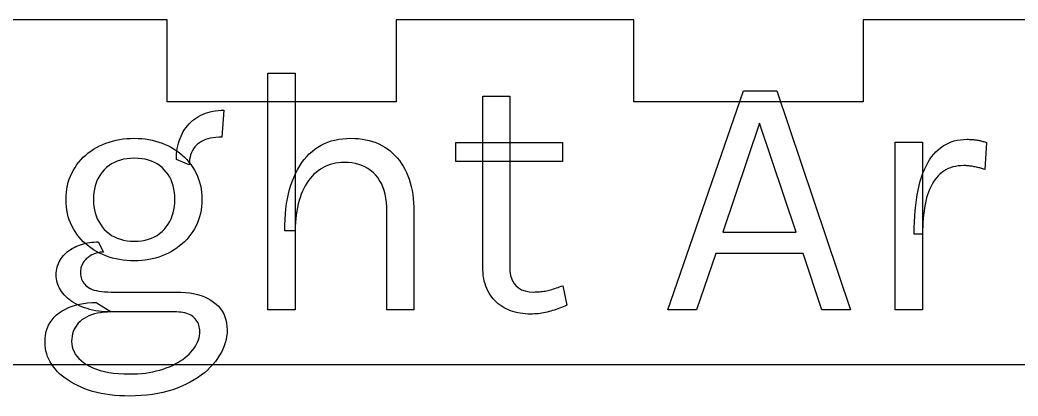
# Model space of a CAD drawing. Header units: millimetres. Extents: x 0 to 281, y 0 to 211.
# Drawn here: x 35.83 to 70.04, y 197.9 to 210.79 of the extents above; entities that cross this region are included whole.
import ezdxf

# ---------------------------------------------------------------- set-up
doc = ezdxf.new("R2010")
doc.units = ezdxf.units.MM
doc.layers.add('CUT', color=1, linetype='Continuous')
doc.layers.add('ENGRAVE', color=5, linetype='Continuous')

msp = doc.modelspace()

# ---------------------------------------------------------------- linework, layer by layer
at = {"layer": 'CUT'}
for p, q in [((40.875, 210.788), (32.725, 210.788)), ((40.875, 207.988), (40.875, 210.788)), ((56.875, 210.788), (48.725, 210.788)), ((48.725, 210.788), (48.725, 207.988)), ((56.875, 207.988), (56.875, 210.788)), ((72.875, 210.788), (64.725, 210.788)), ((64.725, 210.788), (64.725, 207.988)), ((48.725, 207.988), (40.875, 207.988)), ((64.725, 207.988), (56.875, 207.988)), ((0, 198.988), (78.487, 198.988))]:
    msp.add_line(p, q, dxfattribs=at)
at = {"layer": 'ENGRAVE'}
for p, q in [((44.331, 200.854), (44.331, 208.968)), ((44.331, 208.968), (45.267, 208.968)), ((45.267, 208.968), (45.267, 200.854)), ((58.035, 200.854), (60.627, 208.363)), ((60.627, 208.363), (61.767, 208.363)), ((61.767, 208.363), (64.299, 200.854)), ((51.693, 202.33), (51.693, 208.173)), ((51.693, 208.173), (52.617, 208.173)), ((52.617, 208.173), (52.617, 202.354)), ((42.27, 207.618), (42.356, 207.641)), ((42.356, 207.641), (42.444, 207.66)), ((42.444, 207.66), (42.535, 207.675)), ((42.535, 207.675), (42.629, 207.686)), ((42.629, 207.686), (42.726, 207.692)), ((42.726, 207.692), (42.825, 207.694)), ((42.825, 207.694), (42.753, 206.77)), ((42.825, 207.694), (42.825, 207.694)), ((41.631, 207.226), (41.689, 207.284)), ((41.689, 207.284), (41.751, 207.338)), ((41.751, 207.338), (41.815, 207.389)), ((41.815, 207.389), (41.883, 207.437)), ((41.883, 207.437), (41.955, 207.481)), ((41.955, 207.481), (42.03, 207.522)), ((42.03, 207.522), (42.107, 207.558)), ((42.107, 207.558), (42.187, 207.59)), ((42.187, 207.59), (42.27, 207.618)), ((41.391, 206.887), (41.432, 206.962)), ((41.432, 206.962), (41.477, 207.033)), ((41.477, 207.033), (41.525, 207.101)), ((41.525, 207.101), (41.576, 207.165)), ((41.576, 207.165), (41.631, 207.226)), ((61.179, 207.25), (59.919, 203.518)), ((62.439, 203.518), (61.179, 207.25)), ((61.179, 207.25), (61.179, 207.25)), ((38.78, 206.567), (38.892, 206.606)), ((38.892, 206.606), (39.007, 206.64)), ((39.007, 206.64), (39.125, 206.669)), ((39.125, 206.669), (39.246, 206.693)), ((39.246, 206.693), (39.369, 206.711)), ((39.369, 206.711), (39.494, 206.724)), ((39.494, 206.724), (39.622, 206.732)), ((39.622, 206.732), (39.753, 206.734)), ((39.753, 206.734), (39.753, 206.734)), ((39.753, 206.734), (39.88, 206.732)), ((39.88, 206.732), (40.005, 206.724)), ((40.005, 206.724), (40.128, 206.711)), ((40.128, 206.711), (40.248, 206.693)), ((40.248, 206.693), (40.366, 206.669)), ((40.366, 206.669), (40.481, 206.64)), ((40.481, 206.64), (40.594, 206.606)), ((40.594, 206.606), (40.705, 206.567)), ((41.264, 206.563), (41.29, 206.648)), ((41.29, 206.648), (41.32, 206.73)), ((41.32, 206.73), (41.353, 206.81)), ((41.353, 206.81), (41.391, 206.887)), ((42.05, 206.622), (41.985, 206.583)), ((42.12, 206.657), (42.05, 206.622)), ((42.196, 206.687), (42.12, 206.657)), ((42.276, 206.713), (42.196, 206.687)), ((42.361, 206.733), (42.276, 206.713)), ((42.452, 206.749), (42.361, 206.733)), ((42.547, 206.761), (42.452, 206.749)), ((42.648, 206.768), (42.547, 206.761)), ((42.753, 206.77), (42.648, 206.768)), ((46.266, 206.551), (46.383, 206.599)), ((46.383, 206.599), (46.504, 206.641)), ((46.504, 206.641), (46.629, 206.674)), ((46.629, 206.674), (46.759, 206.701)), ((46.759, 206.701), (46.893, 206.719)), ((46.893, 206.719), (47.032, 206.731)), ((47.032, 206.731), (47.175, 206.734)), ((47.175, 206.734), (47.175, 206.734)), ((47.175, 206.734), (47.309, 206.731)), ((47.309, 206.731), (47.438, 206.722)), ((47.438, 206.722), (47.564, 206.707)), ((47.564, 206.707), (47.686, 206.686)), ((47.686, 206.686), (47.804, 206.659)), ((47.804, 206.659), (47.918, 206.625)), ((47.918, 206.625), (48.029, 206.586)), ((65.829, 200.854), (65.829, 206.602)), ((65.829, 206.602), (66.765, 206.602)), ((66.765, 206.602), (66.765, 200.854)), ((67.654, 206.57), (67.751, 206.609)), ((67.751, 206.609), (67.852, 206.641)), ((67.852, 206.641), (67.956, 206.666)), ((67.956, 206.666), (68.063, 206.684)), ((68.063, 206.684), (68.174, 206.695)), ((68.174, 206.695), (68.289, 206.698)), ((68.289, 206.698), (68.289, 206.698)), ((68.289, 206.698), (68.327, 206.698)), ((68.327, 206.698), (68.364, 206.697)), ((68.364, 206.697), (68.401, 206.696)), ((68.401, 206.696), (68.437, 206.694)), ((68.437, 206.694), (68.473, 206.692)), ((68.473, 206.692), (68.508, 206.689)), ((68.508, 206.689), (68.542, 206.685)), ((68.542, 206.685), (68.575, 206.681)), ((68.575, 206.681), (68.608, 206.676)), ((68.608, 206.676), (68.64, 206.671)), ((68.64, 206.671), (68.672, 206.666)), ((68.672, 206.666), (68.704, 206.659)), ((68.704, 206.659), (68.736, 206.653)), ((68.736, 206.653), (68.768, 206.645)), ((68.768, 206.645), (68.8, 206.638)), ((68.8, 206.638), (68.832, 206.629)), ((68.832, 206.629), (68.864, 206.62)), ((68.864, 206.62), (68.896, 206.611)), ((68.896, 206.611), (68.929, 206.601)), ((68.929, 206.601), (68.961, 206.59)), ((38.173, 206.23), (38.263, 206.298)), ((38.263, 206.298), (38.358, 206.36)), ((38.358, 206.36), (38.458, 206.419)), ((38.458, 206.419), (38.562, 206.473)), ((38.562, 206.473), (38.669, 206.523)), ((38.669, 206.523), (38.78, 206.567)), ((40.705, 206.567), (40.814, 206.523)), ((40.814, 206.523), (40.92, 206.473)), ((40.92, 206.473), (41.023, 206.419)), ((41.023, 206.419), (41.121, 206.36)), ((41.121, 206.36), (41.216, 206.298)), ((41.201, 206.199), (41.211, 206.294)), ((41.211, 206.294), (41.225, 206.386)), ((41.216, 206.298), (41.306, 206.23)), ((41.225, 206.386), (41.243, 206.476)), ((41.243, 206.476), (41.264, 206.563)), ((41.741, 206.314), (41.709, 206.245)), ((41.778, 206.378), (41.741, 206.314)), ((41.821, 206.437), (41.778, 206.378)), ((41.87, 206.491), (41.821, 206.437)), ((41.925, 206.539), (41.87, 206.491)), ((41.985, 206.583), (41.925, 206.539)), ((45.749, 206.196), (45.843, 206.281)), ((45.843, 206.281), (45.942, 206.359)), ((45.942, 206.359), (46.046, 206.431)), ((46.046, 206.431), (46.154, 206.494)), ((46.154, 206.494), (46.266, 206.551)), ((48.029, 206.586), (48.135, 206.54)), ((48.135, 206.54), (48.237, 206.489)), ((48.237, 206.489), (48.336, 206.431)), ((48.336, 206.431), (48.43, 206.368)), ((48.43, 206.368), (48.52, 206.3)), ((48.52, 206.3), (48.606, 206.226)), ((50.769, 205.942), (50.769, 206.59)), ((50.769, 206.59), (54.429, 206.59)), ((54.429, 206.59), (54.429, 205.942)), ((67.148, 206.184), (67.223, 206.266)), ((67.223, 206.266), (67.302, 206.341)), ((67.302, 206.341), (67.385, 206.409)), ((67.385, 206.409), (67.471, 206.47)), ((67.471, 206.47), (67.561, 206.523)), ((67.561, 206.523), (67.654, 206.57)), ((68.961, 206.59), (68.901, 205.666)), ((68.961, 206.59), (68.961, 206.59)), ((37.786, 205.831), (37.854, 205.919)), ((37.854, 205.919), (37.927, 206.004)), ((37.927, 206.004), (38.005, 206.083)), ((38.005, 206.083), (38.087, 206.159)), ((38.087, 206.159), (38.173, 206.23)), ((39.169, 205.952), (39.069, 205.909)), ((39.274, 205.987), (39.169, 205.952)), ((39.386, 206.015), (39.274, 205.987)), ((39.503, 206.035), (39.386, 206.015)), ((39.625, 206.046), (39.503, 206.035)), ((39.753, 206.05), (39.625, 206.046)), ((39.882, 206.046), (39.753, 206.05)), ((39.753, 206.05), (39.753, 206.05)), ((40.005, 206.035), (39.882, 206.046)), ((40.123, 206.015), (40.005, 206.035)), ((40.234, 205.987), (40.123, 206.015)), ((40.34, 205.952), (40.234, 205.987)), ((40.439, 205.909), (40.34, 205.952)), ((41.193, 206.002), (41.195, 206.102)), ((41.637, 205.822), (41.193, 206.002)), ((41.195, 206.102), (41.201, 206.199)), ((41.306, 206.23), (41.392, 206.159)), ((41.392, 206.159), (41.473, 206.083)), ((41.473, 206.083), (41.551, 206.004)), ((41.551, 206.004), (41.624, 205.919)), ((41.624, 205.919), (41.692, 205.831)), ((41.64, 205.917), (41.637, 205.822)), ((41.649, 206.006), (41.64, 205.917)), ((41.663, 206.091), (41.649, 206.006)), ((41.683, 206.17), (41.663, 206.091)), ((41.709, 206.245), (41.683, 206.17)), ((45.496, 205.901), (45.575, 206.006)), ((45.575, 206.006), (45.66, 206.104)), ((45.66, 206.104), (45.749, 206.196)), ((48.606, 206.226), (48.686, 206.147)), ((48.686, 206.147), (48.763, 206.063)), ((48.763, 206.063), (48.835, 205.974)), ((48.835, 205.974), (48.902, 205.879)), ((54.429, 205.942), (50.769, 205.942)), ((54.429, 205.942), (54.429, 205.942)), ((66.946, 205.893), (67.009, 205.997)), ((67.009, 205.997), (67.077, 206.094)), ((67.077, 206.094), (67.148, 206.184)), ((37.611, 205.542), (37.663, 205.642)), ((37.663, 205.642), (37.722, 205.738)), ((37.722, 205.738), (37.786, 205.831)), ((38.653, 205.576), (38.589, 205.491)), ((38.724, 205.657), (38.653, 205.576)), ((38.802, 205.732), (38.724, 205.657)), ((38.885, 205.799), (38.802, 205.732)), ((38.974, 205.858), (38.885, 205.799)), ((39.069, 205.909), (38.974, 205.858)), ((40.533, 205.858), (40.439, 205.909)), ((40.621, 205.799), (40.533, 205.858)), ((40.703, 205.732), (40.621, 205.799)), ((40.779, 205.657), (40.703, 205.732)), ((40.849, 205.576), (40.779, 205.657)), ((40.911, 205.491), (40.849, 205.576)), ((41.637, 205.822), (41.637, 205.822)), ((41.637, 205.822), (41.637, 205.822)), ((41.692, 205.831), (41.757, 205.738)), ((41.757, 205.738), (41.816, 205.642)), ((41.816, 205.642), (41.869, 205.542)), ((45.286, 205.546), (45.351, 205.671)), ((45.351, 205.671), (45.421, 205.789)), ((45.421, 205.789), (45.496, 205.901)), ((46.053, 205.624), (45.979, 205.565)), ((46.13, 205.678), (46.053, 205.624)), ((46.21, 205.726), (46.13, 205.678)), ((46.292, 205.768), (46.21, 205.726)), ((46.377, 205.805), (46.292, 205.768)), ((46.466, 205.836), (46.377, 205.805)), ((46.556, 205.861), (46.466, 205.836)), ((46.65, 205.881), (46.556, 205.861)), ((46.746, 205.895), (46.65, 205.881)), ((46.845, 205.903), (46.746, 205.895)), ((46.947, 205.906), (46.845, 205.903)), ((47.08, 205.902), (46.947, 205.906)), ((46.947, 205.906), (46.947, 205.906)), ((47.207, 205.889), (47.08, 205.902)), ((47.328, 205.868), (47.207, 205.889)), ((47.444, 205.838), (47.328, 205.868)), ((47.554, 205.799), (47.444, 205.838)), ((47.658, 205.752), (47.554, 205.799)), ((47.757, 205.696), (47.658, 205.752)), ((47.849, 205.632), (47.757, 205.696)), ((47.937, 205.559), (47.849, 205.632)), ((48.902, 205.879), (48.965, 205.779)), ((48.965, 205.779), (49.023, 205.674)), ((49.023, 205.674), (49.077, 205.564)), ((66.779, 205.536), (66.831, 205.662)), ((66.831, 205.662), (66.886, 205.781)), ((66.886, 205.781), (66.946, 205.893)), ((67.492, 205.612), (67.423, 205.563)), ((67.564, 205.656), (67.492, 205.612)), ((67.64, 205.694), (67.564, 205.656)), ((67.721, 205.726), (67.64, 205.694)), ((67.805, 205.752), (67.721, 205.726)), ((67.893, 205.772), (67.805, 205.752)), ((67.985, 205.787), (67.893, 205.772)), ((68.081, 205.795), (67.985, 205.787)), ((68.181, 205.798), (68.081, 205.795)), ((68.213, 205.798), (68.181, 205.798)), ((68.181, 205.798), (68.181, 205.798)), ((68.245, 205.797), (68.213, 205.798)), ((68.278, 205.795), (68.245, 205.797)), ((68.313, 205.792), (68.278, 205.795)), ((68.347, 205.789), (68.313, 205.792)), ((68.383, 205.784), (68.347, 205.789)), ((68.42, 205.779), (68.383, 205.784)), ((68.457, 205.773), (68.42, 205.779)), ((68.496, 205.767), (68.457, 205.773)), ((68.535, 205.759), (68.496, 205.767)), ((68.574, 205.751), (68.535, 205.759)), ((68.613, 205.743), (68.574, 205.751)), ((68.651, 205.735), (68.613, 205.743)), ((68.689, 205.726), (68.651, 205.735)), ((68.725, 205.717), (68.689, 205.726)), ((68.762, 205.707), (68.725, 205.717)), ((68.798, 205.697), (68.762, 205.707)), ((68.833, 205.687), (68.798, 205.697)), ((68.867, 205.677), (68.833, 205.687)), ((68.901, 205.666), (68.867, 205.677)), ((37.49, 205.225), (37.524, 205.334)), ((37.524, 205.334), (37.564, 205.44)), ((37.564, 205.44), (37.611, 205.542)), ((38.484, 205.305), (38.443, 205.205)), ((38.533, 205.4), (38.484, 205.305)), ((38.589, 205.491), (38.533, 205.4)), ((40.966, 205.4), (40.911, 205.491)), ((41.013, 205.305), (40.966, 205.4)), ((41.054, 205.205), (41.013, 205.305)), ((41.869, 205.542), (41.916, 205.44)), ((41.916, 205.44), (41.957, 205.334)), ((41.957, 205.334), (41.991, 205.225)), ((45.121, 205.132), (45.171, 205.276)), ((45.171, 205.276), (45.226, 205.415)), ((45.226, 205.415), (45.286, 205.546)), ((45.719, 205.282), (45.662, 205.198)), ((45.778, 205.36), (45.719, 205.282)), ((45.842, 205.433), (45.778, 205.36)), ((45.909, 205.502), (45.842, 205.433)), ((45.979, 205.565), (45.909, 205.502)), ((48.018, 205.477), (47.937, 205.559)), ((48.093, 205.388), (48.018, 205.477)), ((48.159, 205.29), (48.093, 205.388)), ((48.218, 205.185), (48.159, 205.29)), ((49.077, 205.564), (49.126, 205.449)), ((49.126, 205.449), (49.17, 205.33)), ((49.17, 205.33), (49.209, 205.207)), ((66.647, 205.113), (66.687, 205.261)), ((66.687, 205.261), (66.731, 205.402)), ((66.731, 205.402), (66.779, 205.536)), ((67.137, 205.237), (67.09, 205.157)), ((67.187, 205.311), (67.137, 205.237)), ((67.241, 205.381), (67.187, 205.311)), ((67.298, 205.447), (67.241, 205.381)), ((67.359, 205.507), (67.298, 205.447)), ((67.423, 205.563), (67.359, 205.507)), ((37.425, 204.88), (37.441, 204.998)), ((37.441, 204.998), (37.462, 205.113)), ((37.462, 205.113), (37.49, 205.225)), ((38.383, 204.991), (38.364, 204.877)), ((38.409, 205.1), (38.383, 204.991)), ((38.443, 205.205), (38.409, 205.1)), ((41.086, 205.1), (41.054, 205.205)), ((41.112, 204.991), (41.086, 205.1)), ((41.13, 204.877), (41.112, 204.991)), ((41.991, 205.225), (42.019, 205.113)), ((42.019, 205.113), (42.041, 204.998)), ((42.041, 204.998), (42.057, 204.88)), ((45.036, 204.825), (45.076, 204.981)), ((45.076, 204.981), (45.121, 205.132)), ((45.514, 204.92), (45.471, 204.817)), ((45.56, 205.018), (45.514, 204.92)), ((45.609, 205.11), (45.56, 205.018)), ((45.662, 205.198), (45.609, 205.11)), ((48.27, 205.071), (48.218, 205.185)), ((48.313, 204.95), (48.27, 205.071)), ((48.348, 204.821), (48.313, 204.95)), ((49.209, 205.207), (49.242, 205.079)), ((49.242, 205.079), (49.271, 204.948)), ((49.271, 204.948), (49.294, 204.812)), ((66.58, 204.794), (66.611, 204.957)), ((66.611, 204.957), (66.647, 205.113)), ((66.969, 204.89), (66.936, 204.792)), ((67.006, 204.984), (66.969, 204.89)), ((67.046, 205.073), (67.006, 204.984)), ((67.09, 205.157), (67.046, 205.073)), ((37.413, 204.634), (37.416, 204.759)), ((37.416, 204.511), (37.413, 204.634)), ((37.413, 204.634), (37.413, 204.634)), ((37.416, 204.759), (37.425, 204.88)), ((38.353, 204.758), (38.349, 204.634)), ((38.349, 204.634), (38.349, 204.634)), ((38.349, 204.634), (38.353, 204.514)), ((38.364, 204.877), (38.353, 204.758)), ((41.141, 204.758), (41.13, 204.877)), ((41.145, 204.634), (41.141, 204.758)), ((41.141, 204.514), (41.145, 204.634)), ((41.145, 204.634), (41.145, 204.634)), ((42.057, 204.88), (42.066, 204.759)), ((42.066, 204.759), (42.069, 204.634)), ((42.069, 204.634), (42.066, 204.511)), ((42.069, 204.634), (42.069, 204.634)), ((44.973, 204.495), (45.002, 204.663)), ((45.002, 204.663), (45.036, 204.825)), ((45.398, 204.599), (45.367, 204.484)), ((45.432, 204.71), (45.398, 204.599)), ((45.471, 204.817), (45.432, 204.71)), ((48.376, 204.684), (48.348, 204.821)), ((48.395, 204.539), (48.376, 204.684)), ((49.294, 204.812), (49.312, 204.672)), ((49.312, 204.672), (49.325, 204.527)), ((66.53, 204.446), (66.553, 204.624)), ((66.553, 204.624), (66.58, 204.794)), ((66.879, 204.581), (66.855, 204.47)), ((66.906, 204.688), (66.879, 204.581)), ((66.936, 204.792), (66.906, 204.688)), ((37.425, 204.391), (37.416, 204.511)), ((37.441, 204.273), (37.425, 204.391)), ((37.462, 204.159), (37.441, 204.273)), ((38.353, 204.514), (38.364, 204.398)), ((38.364, 204.398), (38.383, 204.285)), ((38.383, 204.285), (38.409, 204.177)), ((41.086, 204.177), (41.112, 204.285)), ((41.112, 204.285), (41.13, 204.398)), ((41.13, 204.398), (41.141, 204.514)), ((42.041, 204.273), (42.019, 204.159)), ((42.057, 204.391), (42.041, 204.273)), ((42.066, 204.511), (42.057, 204.391)), ((44.931, 204.141), (44.949, 204.321)), ((44.949, 204.321), (44.973, 204.495)), ((45.318, 204.242), (45.3, 204.115)), ((45.34, 204.365), (45.318, 204.242)), ((45.367, 204.484), (45.34, 204.365)), ((48.407, 204.387), (48.395, 204.539)), ((48.411, 204.226), (48.407, 204.387)), ((48.411, 200.854), (48.411, 204.226)), ((49.325, 204.527), (49.332, 204.379)), ((49.332, 204.379), (49.335, 204.226)), ((49.335, 204.226), (49.335, 204.226)), ((49.335, 204.226), (49.335, 200.854)), ((66.496, 204.068), (66.511, 204.261)), ((66.511, 204.261), (66.53, 204.446)), ((66.816, 204.236), (66.8, 204.114)), ((66.834, 204.355), (66.816, 204.236)), ((66.855, 204.47), (66.834, 204.355)), ((37.49, 204.048), (37.462, 204.159)), ((37.524, 203.939), (37.49, 204.048)), ((37.564, 203.834), (37.524, 203.939)), ((38.409, 204.177), (38.443, 204.073)), ((38.443, 204.073), (38.484, 203.973)), ((38.484, 203.973), (38.533, 203.877)), ((38.533, 203.877), (38.589, 203.786)), ((40.911, 203.786), (40.966, 203.877)), ((40.966, 203.877), (41.013, 203.973)), ((41.013, 203.973), (41.054, 204.073)), ((41.054, 204.073), (41.086, 204.177)), ((41.957, 203.939), (41.916, 203.834)), ((41.991, 204.048), (41.957, 203.939)), ((42.019, 204.159), (41.991, 204.048)), ((44.91, 203.764), (44.918, 203.955)), ((44.918, 203.955), (44.931, 204.141)), ((45.285, 203.984), (45.275, 203.849)), ((45.3, 204.115), (45.285, 203.984)), ((66.479, 203.661), (66.485, 203.868)), ((66.485, 203.868), (66.496, 204.068)), ((66.788, 203.988), (66.778, 203.858)), ((66.8, 204.114), (66.788, 203.988)), ((37.611, 203.732), (37.564, 203.834)), ((37.663, 203.633), (37.611, 203.732)), ((37.722, 203.536), (37.663, 203.633)), ((37.786, 203.444), (37.722, 203.536)), ((38.589, 203.786), (38.653, 203.698)), ((38.653, 203.698), (38.724, 203.614)), ((38.724, 203.614), (38.802, 203.537)), ((38.802, 203.537), (38.885, 203.467)), ((40.621, 203.467), (40.703, 203.537)), ((40.703, 203.537), (40.779, 203.614)), ((40.779, 203.614), (40.849, 203.698)), ((40.849, 203.698), (40.911, 203.786)), ((41.757, 203.536), (41.692, 203.444)), ((41.816, 203.633), (41.757, 203.536)), ((41.869, 203.732), (41.816, 203.633)), ((41.916, 203.834), (41.869, 203.732)), ((44.907, 203.566), (44.91, 203.764)), ((45.267, 203.566), (44.907, 203.566)), ((45.269, 203.709), (45.267, 203.566)), ((45.267, 203.566), (45.267, 203.566)), ((45.275, 203.849), (45.269, 203.709)), ((59.919, 203.518), (62.439, 203.518)), ((66.477, 203.446), (66.479, 203.661)), ((66.766, 203.587), (66.765, 203.446)), ((66.771, 203.724), (66.766, 203.587)), ((66.778, 203.858), (66.771, 203.724)), ((37.854, 203.355), (37.786, 203.444)), ((37.927, 203.271), (37.854, 203.355)), ((38.005, 203.191), (37.927, 203.271)), ((38.087, 203.115), (38.005, 203.191)), ((38.295, 203.17), (38.368, 203.177)), ((38.368, 203.177), (38.442, 203.181)), ((38.442, 203.181), (38.517, 203.182)), ((38.517, 203.182), (38.517, 203.182)), ((38.517, 203.182), (38.697, 202.834)), ((38.885, 203.467), (38.974, 203.406)), ((38.974, 203.406), (39.069, 203.353)), ((39.069, 203.353), (39.169, 203.308)), ((39.169, 203.308), (39.274, 203.272)), ((39.274, 203.272), (39.386, 203.243)), ((39.386, 203.243), (39.503, 203.223)), ((39.503, 203.223), (39.625, 203.21)), ((39.625, 203.21), (39.753, 203.206)), ((39.753, 203.206), (39.882, 203.21)), ((39.753, 203.206), (39.753, 203.206)), ((39.753, 203.206), (39.753, 203.206)), ((39.882, 203.21), (40.005, 203.223)), ((40.005, 203.223), (40.123, 203.243)), ((40.123, 203.243), (40.234, 203.272)), ((40.234, 203.272), (40.34, 203.308)), ((40.34, 203.308), (40.439, 203.353)), ((40.439, 203.353), (40.533, 203.406)), ((40.533, 203.406), (40.621, 203.467)), ((41.473, 203.191), (41.392, 203.115)), ((41.551, 203.271), (41.473, 203.191)), ((41.624, 203.355), (41.551, 203.271)), ((41.692, 203.444), (41.624, 203.355)), ((66.765, 203.446), (66.477, 203.446)), ((66.765, 203.446), (66.765, 203.446)), ((66.765, 203.446), (66.765, 203.446)), ((37.414, 202.807), (37.464, 202.849)), ((37.464, 202.849), (37.516, 202.888)), ((37.516, 202.888), (37.57, 202.925)), ((37.57, 202.925), (37.627, 202.96)), ((37.627, 202.96), (37.686, 202.993)), ((37.686, 202.993), (37.748, 203.023)), ((37.748, 203.023), (37.812, 203.05)), ((37.812, 203.05), (37.878, 203.075)), ((37.878, 203.075), (37.945, 203.098)), ((37.945, 203.098), (38.013, 203.118)), ((38.013, 203.118), (38.082, 203.135)), ((38.082, 203.135), (38.152, 203.149)), ((38.173, 203.043), (38.087, 203.115)), ((38.152, 203.149), (38.223, 203.161)), ((38.263, 202.976), (38.173, 203.043)), ((38.223, 203.161), (38.295, 203.17)), ((38.358, 202.912), (38.263, 202.976)), ((38.458, 202.853), (38.358, 202.912)), ((38.562, 202.798), (38.458, 202.853)), ((38.697, 202.834), (38.661, 202.833)), ((41.023, 202.853), (40.92, 202.798)), ((41.121, 202.912), (41.023, 202.853)), ((41.216, 202.976), (41.121, 202.912)), ((41.306, 203.043), (41.216, 202.976)), ((41.392, 203.115), (41.306, 203.043)), ((37.15, 202.447), (37.177, 202.505)), ((37.177, 202.505), (37.208, 202.561)), ((37.208, 202.561), (37.242, 202.615)), ((37.242, 202.615), (37.281, 202.666)), ((37.281, 202.666), (37.323, 202.715)), ((37.323, 202.715), (37.368, 202.762)), ((37.368, 202.762), (37.414, 202.807)), ((38.028, 202.513), (38.005, 202.481)), ((38.053, 202.544), (38.028, 202.513)), ((38.08, 202.574), (38.053, 202.544)), ((38.107, 202.602), (38.08, 202.574)), ((38.136, 202.628), (38.107, 202.602)), ((38.166, 202.653), (38.136, 202.628)), ((38.197, 202.676), (38.166, 202.653)), ((38.23, 202.698), (38.197, 202.676)), ((38.263, 202.718), (38.23, 202.698)), ((38.298, 202.736), (38.263, 202.718)), ((38.334, 202.753), (38.298, 202.736)), ((38.371, 202.769), (38.334, 202.753)), ((38.407, 202.782), (38.371, 202.769)), ((38.444, 202.795), (38.407, 202.782)), ((38.48, 202.805), (38.444, 202.795)), ((38.516, 202.814), (38.48, 202.805)), ((38.553, 202.821), (38.516, 202.814)), ((38.589, 202.827), (38.553, 202.821)), ((38.669, 202.748), (38.562, 202.798)), ((38.625, 202.831), (38.589, 202.827)), ((38.661, 202.833), (38.625, 202.831)), ((38.78, 202.703), (38.669, 202.748)), ((38.892, 202.664), (38.78, 202.703)), ((39.007, 202.629), (38.892, 202.664)), ((39.125, 202.6), (39.007, 202.629)), ((39.246, 202.577), (39.125, 202.6)), ((39.369, 202.558), (39.246, 202.577)), ((39.494, 202.545), (39.369, 202.558)), ((39.622, 202.537), (39.494, 202.545)), ((39.753, 202.534), (39.622, 202.537)), ((39.88, 202.537), (39.753, 202.534)), ((39.753, 202.534), (39.753, 202.534)), ((39.753, 202.534), (39.753, 202.534)), ((40.005, 202.545), (39.88, 202.537)), ((40.128, 202.558), (40.005, 202.545)), ((40.248, 202.577), (40.128, 202.558)), ((40.366, 202.6), (40.248, 202.577)), ((40.481, 202.629), (40.366, 202.6)), ((40.594, 202.664), (40.481, 202.629)), ((40.705, 202.703), (40.594, 202.664)), ((40.814, 202.748), (40.705, 202.703)), ((40.92, 202.798), (40.814, 202.748)), ((59.679, 202.786), (59.019, 200.854)), ((62.679, 202.786), (59.679, 202.786)), ((63.315, 200.854), (62.679, 202.786)), ((37.079, 202.125), (37.085, 202.194)), ((37.085, 202.194), (37.095, 202.261)), ((37.095, 202.261), (37.11, 202.325)), ((37.11, 202.325), (37.128, 202.387)), ((37.128, 202.387), (37.15, 202.447)), ((37.906, 202.161), (37.905, 202.114)), ((37.91, 202.207), (37.906, 202.161)), ((37.916, 202.251), (37.91, 202.207)), ((37.925, 202.293), (37.916, 202.251)), ((37.936, 202.334), (37.925, 202.293)), ((37.949, 202.373), (37.936, 202.334)), ((37.965, 202.411), (37.949, 202.373)), ((37.984, 202.446), (37.965, 202.411)), ((38.005, 202.481), (37.984, 202.446)), ((51.695, 202.224), (51.693, 202.33)), ((51.693, 202.33), (51.693, 202.33)), ((51.702, 202.121), (51.695, 202.224)), ((52.617, 202.354), (52.625, 202.186)), ((52.625, 202.186), (52.65, 202.035)), ((37.077, 202.054), (37.079, 202.125)), ((37.079, 201.986), (37.077, 202.054)), ((37.077, 202.054), (37.077, 202.054)), ((37.086, 201.92), (37.079, 201.986)), ((37.098, 201.854), (37.086, 201.92)), ((37.113, 201.789), (37.098, 201.854)), ((37.905, 202.114), (37.905, 202.114)), ((37.905, 202.114), (37.907, 202.06)), ((37.907, 202.06), (37.914, 202.007)), ((37.914, 202.007), (37.926, 201.957)), ((37.926, 201.957), (37.941, 201.908)), ((37.941, 201.908), (37.962, 201.861)), ((37.962, 201.861), (37.987, 201.815)), ((37.987, 201.815), (38.017, 201.772)), ((51.712, 202.022), (51.702, 202.121)), ((51.728, 201.927), (51.712, 202.022)), ((51.747, 201.835), (51.728, 201.927)), ((51.771, 201.747), (51.747, 201.835)), ((52.65, 202.035), (52.692, 201.901)), ((52.692, 201.901), (52.749, 201.786)), ((37.134, 201.726), (37.113, 201.789)), ((37.159, 201.663), (37.134, 201.726)), ((37.189, 201.602), (37.159, 201.663)), ((37.223, 201.542), (37.189, 201.602)), ((37.262, 201.482), (37.223, 201.542)), ((37.305, 201.424), (37.262, 201.482)), ((38.017, 201.772), (38.051, 201.73)), ((38.051, 201.73), (38.09, 201.69)), ((38.09, 201.69), (38.133, 201.652)), ((38.133, 201.652), (38.182, 201.617)), ((38.182, 201.617), (38.239, 201.585)), ((38.239, 201.585), (38.303, 201.557)), ((38.303, 201.557), (38.375, 201.533)), ((38.375, 201.533), (38.454, 201.513)), ((38.454, 201.513), (38.541, 201.496)), ((38.541, 201.496), (38.634, 201.483)), ((38.634, 201.483), (38.736, 201.474)), ((38.736, 201.474), (38.845, 201.468)), ((38.845, 201.468), (38.961, 201.466)), ((38.961, 201.466), (38.961, 201.466)), ((38.961, 201.466), (41.193, 201.466)), ((41.193, 201.466), (41.352, 201.463)), ((51.799, 201.662), (51.771, 201.747)), ((51.831, 201.581), (51.799, 201.662)), ((51.868, 201.504), (51.831, 201.581)), ((51.909, 201.43), (51.868, 201.504)), ((52.749, 201.786), (52.824, 201.688)), ((52.824, 201.688), (52.915, 201.608)), ((52.915, 201.608), (53.023, 201.546)), ((53.023, 201.546), (53.147, 201.502)), ((53.147, 201.502), (53.288, 201.475)), ((53.288, 201.475), (53.445, 201.466)), ((53.445, 201.466), (53.494, 201.467)), ((53.445, 201.466), (53.445, 201.466)), ((53.494, 201.467), (53.543, 201.468)), ((53.543, 201.468), (53.591, 201.471)), ((53.591, 201.471), (53.639, 201.475)), ((53.639, 201.475), (53.687, 201.48)), ((53.687, 201.48), (53.735, 201.486)), ((53.735, 201.486), (53.782, 201.493)), ((53.782, 201.493), (53.829, 201.501)), ((53.829, 201.501), (53.876, 201.51)), ((53.876, 201.51), (53.922, 201.52)), ((53.922, 201.52), (53.969, 201.532)), ((53.969, 201.532), (54.017, 201.544)), ((54.017, 201.544), (54.066, 201.558)), ((54.066, 201.558), (54.116, 201.572)), ((54.116, 201.572), (54.167, 201.588)), ((54.167, 201.588), (54.22, 201.605)), ((54.22, 201.605), (54.273, 201.622)), ((54.273, 201.622), (54.328, 201.641)), ((54.328, 201.641), (54.384, 201.661)), ((54.384, 201.661), (54.441, 201.682)), ((54.441, 201.682), (54.441, 201.682)), ((54.441, 201.682), (54.573, 201.01)), ((37.353, 201.368), (37.305, 201.424)), ((37.404, 201.314), (37.353, 201.368)), ((37.459, 201.261), (37.404, 201.314)), ((37.519, 201.212), (37.459, 201.261)), ((37.582, 201.164), (37.519, 201.212)), ((37.649, 201.119), (37.582, 201.164)), ((41.352, 201.463), (41.503, 201.453)), ((41.503, 201.453), (41.648, 201.436)), ((41.648, 201.436), (41.786, 201.412)), ((41.786, 201.412), (41.917, 201.381)), ((41.917, 201.381), (42.041, 201.343)), ((42.041, 201.343), (42.158, 201.299)), ((42.158, 201.299), (42.268, 201.247)), ((42.268, 201.247), (42.372, 201.189)), ((42.372, 201.189), (42.468, 201.124)), ((42.468, 201.124), (42.556, 201.053)), ((51.954, 201.36), (51.909, 201.43)), ((52.002, 201.293), (51.954, 201.36)), ((52.053, 201.23), (52.002, 201.293)), ((52.107, 201.171), (52.053, 201.23)), ((52.164, 201.115), (52.107, 201.171)), ((37.182, 200.755), (37.283, 200.822)), ((37.283, 200.822), (37.389, 200.882)), ((37.389, 200.882), (37.501, 200.934)), ((37.501, 200.934), (37.619, 200.98)), ((37.619, 200.98), (37.742, 201.019)), ((37.72, 201.075), (37.649, 201.119)), ((37.795, 201.035), (37.72, 201.075)), ((37.742, 201.019), (37.871, 201.05)), ((37.873, 200.996), (37.795, 201.035)), ((37.871, 201.05), (38.006, 201.075)), ((37.956, 200.959), (37.873, 200.996)), ((38.042, 200.926), (37.956, 200.959)), ((38.006, 201.075), (38.147, 201.092)), ((38.132, 200.896), (38.042, 200.926)), ((38.224, 200.869), (38.132, 200.896)), ((38.147, 201.092), (38.293, 201.103)), ((38.32, 200.846), (38.224, 200.869)), ((38.293, 201.103), (38.445, 201.106)), ((38.419, 200.827), (38.32, 200.846)), ((38.521, 200.811), (38.419, 200.827)), ((38.445, 201.106), (38.445, 201.106)), ((38.445, 201.106), (38.961, 200.782)), ((38.626, 200.798), (38.521, 200.811)), ((38.735, 200.789), (38.626, 200.798)), ((38.846, 200.784), (38.735, 200.789)), ((38.961, 200.782), (38.834, 200.78)), ((38.961, 200.782), (38.846, 200.784)), ((41.193, 200.782), (38.961, 200.782)), ((41.273, 200.78), (41.193, 200.782)), ((41.193, 200.782), (41.193, 200.782)), ((42.556, 201.053), (42.635, 200.977)), ((42.635, 200.977), (42.705, 200.895)), ((42.705, 200.895), (42.766, 200.807)), ((42.766, 200.807), (42.817, 200.715)), ((45.267, 200.854), (44.331, 200.854)), ((45.267, 200.854), (45.267, 200.854)), ((49.335, 200.854), (48.411, 200.854)), ((49.335, 200.854), (49.335, 200.854)), ((52.224, 201.063), (52.164, 201.115)), ((52.288, 201.014), (52.224, 201.063)), ((52.354, 200.969), (52.288, 201.014)), ((52.424, 200.928), (52.354, 200.969)), ((52.497, 200.89), (52.424, 200.928)), ((52.572, 200.856), (52.497, 200.89)), ((52.65, 200.825), (52.572, 200.856)), ((52.729, 200.798), (52.65, 200.825)), ((52.81, 200.775), (52.729, 200.798)), ((53.964, 200.794), (53.903, 200.778)), ((54.025, 200.812), (53.964, 200.794)), ((54.085, 200.83), (54.025, 200.812)), ((54.146, 200.849), (54.085, 200.83)), ((54.207, 200.869), (54.146, 200.849)), ((54.268, 200.89), (54.207, 200.869)), ((54.329, 200.912), (54.268, 200.89)), ((54.39, 200.935), (54.329, 200.912)), ((54.451, 200.959), (54.39, 200.935)), ((54.512, 200.984), (54.451, 200.959)), ((54.573, 201.01), (54.512, 200.984)), ((59.019, 200.854), (58.035, 200.854)), ((59.019, 200.854), (59.019, 200.854)), ((64.299, 200.854), (63.315, 200.854)), ((66.765, 200.854), (65.829, 200.854)), ((66.765, 200.854), (66.765, 200.854)), ((36.869, 200.424), (36.933, 200.516)), ((36.933, 200.516), (37.006, 200.602)), ((37.006, 200.602), (37.089, 200.682)), ((37.089, 200.682), (37.182, 200.755)), ((37.892, 200.456), (37.832, 200.396)), ((37.959, 200.512), (37.892, 200.456)), ((38.033, 200.564), (37.959, 200.512)), ((38.112, 200.609), (38.033, 200.564)), ((38.198, 200.65), (38.112, 200.609)), ((38.289, 200.685), (38.198, 200.65)), ((38.387, 200.715), (38.289, 200.685)), ((38.49, 200.739), (38.387, 200.715)), ((38.599, 200.758), (38.49, 200.739)), ((38.714, 200.771), (38.599, 200.758)), ((38.834, 200.78), (38.714, 200.771)), ((41.348, 200.774), (41.273, 200.78)), ((41.419, 200.765), (41.348, 200.774)), ((41.486, 200.751), (41.419, 200.765)), ((41.548, 200.734), (41.486, 200.751)), ((41.607, 200.712), (41.548, 200.734)), ((41.661, 200.687), (41.607, 200.712)), ((41.711, 200.657), (41.661, 200.687)), ((41.757, 200.624), (41.711, 200.657)), ((41.799, 200.587), (41.757, 200.624)), ((41.837, 200.548), (41.799, 200.587)), ((41.87, 200.506), (41.837, 200.548)), ((41.9, 200.464), (41.87, 200.506)), ((41.926, 200.419), (41.9, 200.464)), ((42.817, 200.715), (42.859, 200.617)), ((42.859, 200.617), (42.891, 200.513)), ((42.891, 200.513), (42.914, 200.404)), ((52.893, 200.755), (52.81, 200.775)), ((52.978, 200.739), (52.893, 200.755)), ((53.065, 200.726), (52.978, 200.739)), ((53.154, 200.717), (53.065, 200.726)), ((53.244, 200.712), (53.154, 200.717)), ((53.337, 200.71), (53.244, 200.712)), ((53.402, 200.711), (53.337, 200.71)), ((53.337, 200.71), (53.337, 200.71)), ((53.337, 200.71), (53.337, 200.71)), ((53.466, 200.714), (53.402, 200.711)), ((53.53, 200.718), (53.466, 200.714)), ((53.593, 200.724), (53.53, 200.718)), ((53.656, 200.731), (53.593, 200.724)), ((53.718, 200.741), (53.656, 200.731)), ((53.78, 200.751), (53.718, 200.741)), ((53.842, 200.764), (53.78, 200.751)), ((53.903, 200.778), (53.842, 200.764)), ((36.713, 199.992), (36.737, 200.11)), ((36.737, 200.11), (36.771, 200.221)), ((36.771, 200.221), (36.815, 200.326)), ((36.815, 200.326), (36.869, 200.424)), ((37.662, 200.117), (37.637, 200.037)), ((37.694, 200.193), (37.662, 200.117)), ((37.732, 200.265), (37.694, 200.193)), ((37.778, 200.332), (37.732, 200.265)), ((37.832, 200.396), (37.778, 200.332)), ((41.947, 200.374), (41.926, 200.419)), ((41.965, 200.326), (41.947, 200.374)), ((41.979, 200.278), (41.965, 200.326)), ((41.989, 200.227), (41.979, 200.278)), ((41.995, 200.176), (41.989, 200.227)), ((41.994, 200.046), (41.997, 200.122)), ((41.997, 200.122), (41.995, 200.176)), ((41.997, 200.122), (41.997, 200.122)), ((42.914, 200.404), (42.928, 200.29)), ((42.928, 200.29), (42.933, 200.17)), ((42.933, 200.17), (42.929, 200.058)), ((42.933, 200.17), (42.933, 200.17)), ((36.693, 199.738), (36.698, 199.868)), ((36.698, 199.868), (36.713, 199.992)), ((37.609, 199.866), (37.605, 199.774)), ((37.605, 199.774), (37.605, 199.774)), ((37.605, 199.774), (37.61, 199.682)), ((37.619, 199.954), (37.609, 199.866)), ((37.637, 200.037), (37.619, 199.954)), ((41.921, 199.751), (41.949, 199.823)), ((41.949, 199.823), (41.97, 199.896)), ((41.97, 199.896), (41.985, 199.971)), ((41.985, 199.971), (41.994, 200.046)), ((42.897, 199.836), (42.869, 199.726)), ((42.917, 199.946), (42.897, 199.836)), ((42.929, 200.058), (42.917, 199.946)), ((36.697, 199.638), (36.693, 199.738)), ((36.693, 199.738), (36.693, 199.738)), ((36.707, 199.54), (36.697, 199.638)), ((36.725, 199.444), (36.707, 199.54)), ((36.75, 199.349), (36.725, 199.444)), ((37.61, 199.682), (37.625, 199.593)), ((37.625, 199.593), (37.65, 199.506)), ((37.65, 199.506), (37.686, 199.423)), ((37.686, 199.423), (37.731, 199.342)), ((41.694, 199.405), (41.752, 199.472)), ((41.752, 199.472), (41.803, 199.541)), ((41.803, 199.541), (41.849, 199.61)), ((41.849, 199.61), (41.888, 199.68)), ((41.888, 199.68), (41.921, 199.751)), ((42.788, 199.51), (42.736, 199.403)), ((42.832, 199.618), (42.788, 199.51)), ((42.869, 199.726), (42.832, 199.618)), ((36.782, 199.256), (36.75, 199.349)), ((36.822, 199.165), (36.782, 199.256)), ((36.868, 199.075), (36.822, 199.165)), ((36.921, 198.988), (36.868, 199.075)), ((37.731, 199.342), (37.786, 199.265)), ((37.786, 199.265), (37.852, 199.19)), ((37.852, 199.19), (37.928, 199.118)), ((37.928, 199.118), (38.013, 199.049)), ((41.244, 199.051), (41.331, 199.104)), ((41.331, 199.104), (41.413, 199.159)), ((41.413, 199.159), (41.491, 199.217)), ((41.491, 199.217), (41.563, 199.277)), ((41.563, 199.277), (41.631, 199.34)), ((41.631, 199.34), (41.694, 199.405)), ((42.531, 199.087), (42.447, 198.985)), ((42.607, 199.192), (42.531, 199.087)), ((42.676, 199.297), (42.607, 199.192)), ((42.736, 199.403), (42.676, 199.297)), ((36.982, 198.902), (36.921, 198.988)), ((37.05, 198.817), (36.982, 198.902)), ((37.124, 198.736), (37.05, 198.817)), ((37.204, 198.657), (37.124, 198.736)), ((38.013, 199.049), (38.109, 198.982)), ((38.109, 198.982), (38.214, 198.921)), ((38.214, 198.921), (38.329, 198.866)), ((38.329, 198.866), (38.454, 198.817)), ((38.454, 198.817), (38.587, 198.775)), ((38.587, 198.775), (38.73, 198.739)), ((38.73, 198.739), (38.882, 198.71)), ((40.261, 198.71), (40.385, 198.733)), ((40.385, 198.733), (40.506, 198.76)), ((40.506, 198.76), (40.624, 198.791)), ((40.624, 198.791), (40.738, 198.826)), ((40.738, 198.826), (40.848, 198.865)), ((40.848, 198.865), (40.954, 198.908)), ((40.954, 198.908), (41.056, 198.953)), ((41.056, 198.953), (41.152, 199.001)), ((41.152, 199.001), (41.244, 199.051)), ((42.258, 198.793), (42.154, 198.702)), ((42.356, 198.887), (42.258, 198.793)), ((42.447, 198.985), (42.356, 198.887)), ((37.29, 198.582), (37.204, 198.657)), ((37.382, 198.511), (37.29, 198.582)), ((37.48, 198.442), (37.382, 198.511)), ((37.583, 198.377), (37.48, 198.442)), ((38.882, 198.71), (39.044, 198.687)), ((39.044, 198.687), (39.215, 198.671)), ((39.215, 198.671), (39.395, 198.662)), ((39.395, 198.662), (39.585, 198.658)), ((39.585, 198.658), (39.727, 198.66)), ((39.585, 198.658), (39.585, 198.658)), ((39.727, 198.66), (39.866, 198.667)), ((39.866, 198.667), (40.001, 198.677)), ((40.001, 198.677), (40.133, 198.691)), ((40.133, 198.691), (40.261, 198.71)), ((41.798, 198.452), (41.665, 198.376)), ((41.923, 198.531), (41.798, 198.452)), ((42.042, 198.615), (41.923, 198.531)), ((42.154, 198.702), (42.042, 198.615)), ((37.692, 198.316), (37.583, 198.377)), ((37.807, 198.258), (37.692, 198.316)), ((37.928, 198.203), (37.807, 198.258)), ((38.055, 198.151), (37.928, 198.203)), ((38.187, 198.104), (38.055, 198.151)), ((38.324, 198.062), (38.187, 198.104)), ((38.465, 198.024), (38.324, 198.062)), ((40.903, 198.065), (40.732, 198.022)), ((41.067, 198.115), (40.903, 198.065)), ((41.226, 198.172), (41.067, 198.115)), ((41.379, 198.235), (41.226, 198.172)), ((41.526, 198.304), (41.379, 198.235)), ((41.665, 198.376), (41.526, 198.304)), ((38.611, 197.992), (38.465, 198.024)), ((38.762, 197.965), (38.611, 197.992)), ((38.917, 197.942), (38.762, 197.965)), ((39.077, 197.925), (38.917, 197.942)), ((39.242, 197.912), (39.077, 197.925)), ((39.411, 197.905), (39.242, 197.912)), ((39.585, 197.902), (39.411, 197.905)), ((39.791, 197.906), (39.585, 197.902)), ((39.585, 197.902), (39.585, 197.902)), ((39.585, 197.902), (39.585, 197.902)), ((39.991, 197.916), (39.791, 197.906)), ((40.185, 197.932), (39.991, 197.916)), ((40.373, 197.956), (40.185, 197.932)), ((40.555, 197.986), (40.373, 197.956)), ((40.732, 198.022), (40.555, 197.986))]:
    msp.add_line(p, q, dxfattribs=at)

doc.saveas('drawing.dxf')
